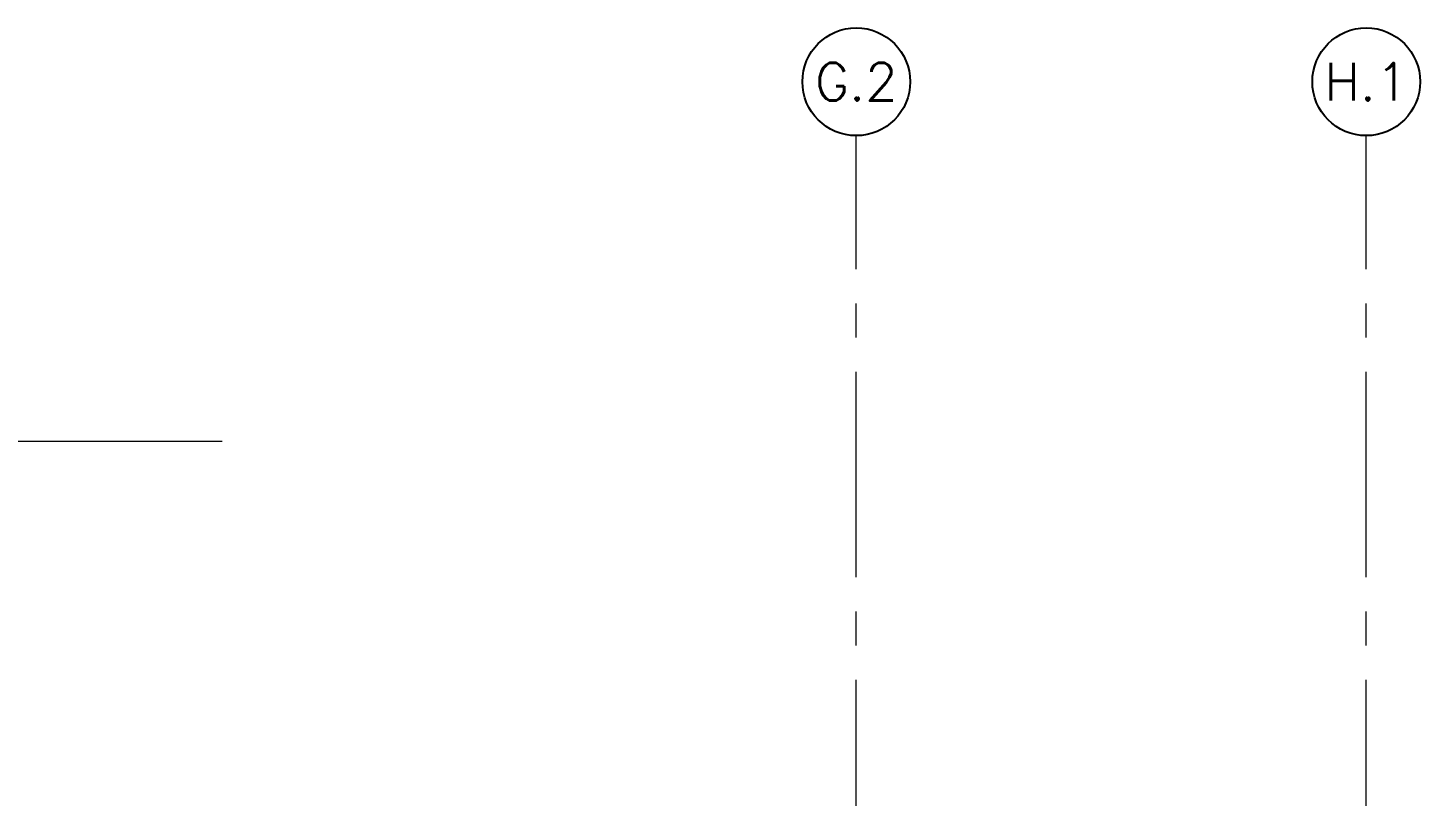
# Model space of a CAD drawing. Header units: metres. Extents: x 0 to 63075, y 0 to 44550.
# Drawn here: x 35325 to 45015, y 17710 to 23056 of the extents above; entities that cross this region are included whole.
import ezdxf
from ezdxf.enums import TextEntityAlignment as Align

# ---------------------------------------------------------------- set-up
doc = ezdxf.new("R2010")
doc.units = ezdxf.units.M
doc.header["$LTSCALE"] = 75
doc.linetypes.add('CENTER2', pattern=[28.575, 19.05, -3.175, 3.175, -3.175])
for name, color, linetype in [('GSB', 7, 'Continuous'), ('SC1', 7, 'CENTER2'), ('SDM', 7, 'Continuous')]:
    doc.layers.add(name, color=color, linetype=linetype)
doc.styles.add('R140', font='simplex.shx', dxfattribs={"height": 3.5})

# ---------------------------------------------------------------- blocks, each defined once
blk = doc.blocks.new('INDICACAO_EIXO')
at = {"layer": 'GSB', "color": 3}
blk.add_circle((0, 0), 5, dxfattribs=at)

msp = doc.modelspace()

# ---------------------------------------------------------------- linework, layer by layer
at = {"layer": 'SC1', "lineweight": 0}
for p, q in [((41090.9, 10661), (41090.9, 22305.8)), ((44640.2, 10661), (44640.2, 22305.8))]:
    msp.add_line(p, q, dxfattribs=at)
at = {"layer": 'SDM', "linetype": 'Continuous', "lineweight": 0}
msp.add_line((36678.5, 20176.7), (34701.4, 20176.7), dxfattribs=at)

# ---------------------------------------------------------------- block references
at = {"layer": 'GSB'}
ref = msp.add_blockref('INDICACAO_EIXO', (41090.9, 22680.8), dxfattribs=dict(at, xscale=74.99999999999915, yscale=74.99999999999915, zscale=74.99999999999915))
ref.add_attrib('EIXO', 'G.2', dxfattribs={"color": 4, "height": 262.5, "style": 'R140'}).set_placement((41090.9, 22680.8), align=Align.MIDDLE_CENTER)
ref = msp.add_blockref('INDICACAO_EIXO', (44640.2, 22680.8), dxfattribs=dict(at, xscale=74.99999999999915, yscale=74.99999999999915, zscale=74.99999999999915))
ref.add_attrib('EIXO', 'H.1', dxfattribs={"color": 4, "height": 262.5, "style": 'R140'}).set_placement((44640.2, 22680.8), align=Align.MIDDLE_CENTER)

doc.saveas('drawing.dxf')
